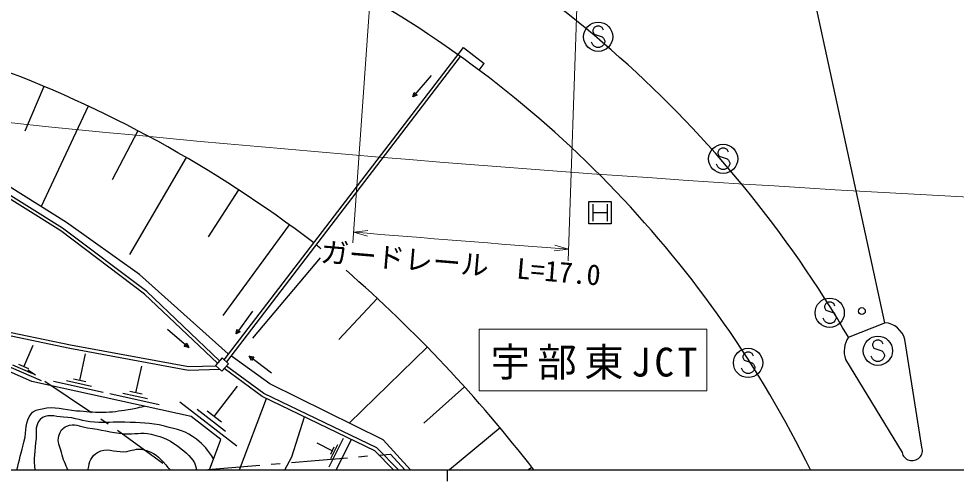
# Model space of a CAD drawing. Units: millimetres, scale not verified. Extents: x 40000 to 680000, y 20000 to 380000.
# Drawn here: x 129893 to 213288, y 204000 to 245120 of the extents above; entities that cross this region are included whole.
import ezdxf
from ezdxf.enums import TextEntityAlignment as Align

# ---------------------------------------------------------------- set-up
doc = ezdxf.new("R2010")
doc.units = ezdxf.units.MM
doc.header["$LTSCALE"] = 1000
for name, color, linetype, lineweight in [('M-BGD', 7, 'Continuous', 25), ('M-BMK-HTXT', 7, 'Continuous', 13), ('M-BMK-ROW', 30, 'Continuous', 25), ('M-STR-HTXT', 7, 'Continuous', 13), ('M-STR-STRC', 7, 'Continuous', 25), ('M-TTL-BAND', 7, 'Continuous', 25)]:
    doc.layers.add(name, color=color, linetype=linetype, lineweight=lineweight)
doc.styles.add('ＭＳ ゴシック', font='')
doc.styles.get('ＭＳ ゴシック').set_extended_font_data('MS Gothic')

msp = doc.modelspace()

# ---------------------------------------------------------------- linework, layer by layer
at = {"layer": 'M-BGD'}
for p, q in [((206940, 218094), (198128, 258598)), ((148409, 214617), (169198, 241752)), ((170854, 240538), (171285, 241138)), ((166568, 240084), (164961, 238168)), ((132116, 239110), (130430, 235134)), ((164961, 238168), (165059, 238576)), ((165059, 238576), (165346, 238335)), ((165346, 238335), (164961, 238168)), ((136063, 237358), (131884, 228425)), ((140481, 235169), (138189, 230803)), ((144796, 232782), (139747, 224150)), ((149448, 229912), (146729, 225716)), ((180597, 226882), (180597, 228882)), ((180597, 228882), (182597, 228882)), ((180972, 228632), (180972, 227132)), ((182222, 228632), (182222, 227132)), ((182597, 228882), (182597, 226882)), ((180972, 227882), (182222, 227882)), ((182597, 226882), (180597, 226882)), ((153950, 226812), (148059, 218732)), ((156701, 223850), (150678, 216728)), ((161781, 220262), (158374, 216603)), ((150689, 219118), (149224, 217092)), ((203696, 216801), (206940, 218094)), ((143113, 217521), (145008, 215890)), ((149224, 217092), (149292, 217506)), ((149596, 217286), (149224, 217092)), ((149292, 217506), (149596, 217286)), ((130351, 214183), (131172, 216087)), ((144601, 215993), (144846, 216277)), ((144846, 216277), (145008, 215890)), ((210236, 207018), (208727, 216607)), ((135321, 212967), (135838, 215318)), ((145008, 215890), (144601, 215993)), ((166219, 215935), (159282, 209166)), ((131931, 212939), (128362, 214476)), ((131141, 213561), (129357, 214330)), ((130798, 213991), (129905, 214376)), ((152391, 213609), (150403, 215125)), ((150588, 214749), (150403, 215125)), ((150403, 215125), (150815, 215047)), ((150815, 215047), (150588, 214749)), ((203433, 214826), (208464, 206565)), ((140315, 211868), (140833, 214219)), ((137396, 211894), (132987, 212864)), ((136358, 212431), (134154, 212916)), ((135872, 212846), (134770, 213088)), ((140867, 211746), (139764, 211989)), ((147285, 209750), (149366, 212450)), ((169536, 212402), (165935, 209159)), ((142390, 210795), (137982, 211765)), ((141353, 211331), (139149, 211816)), ((149296, 207124), (144233, 211026)), ((149520, 205000), (151941, 211349)), ((148290, 208437), (145759, 210388)), ((147917, 209262), (146652, 210238)), ((172715, 208744), (168208, 205000)), ((158748, 207795), (157479, 205265)), ((158140, 205000), (159498, 207708)), ((157776, 206699), (156427, 207376)), ((157935, 207015), (157617, 206383)), ((158262, 207247), (157627, 205982)), ((175546, 205229), (175252, 205000))]:
    msp.add_line(p, q, dxfattribs=at)
for points in [[(147765, 214719), (141280, 220862), (133798, 226503), (127413, 230485), (122333, 233555), (116641, 236375), (108720, 240084), (102856, 242497), (101224, 242671), (97433, 243025), (80591, 241809), (79980, 240489), (73422, 238083), (68461, 232641), (66730, 232934)], [(147562, 214498), (141086, 220633), (133628, 226255), (127256, 230229), (122188, 233292), (116511, 236105), (108599, 239810), (102781, 242204), (101195, 242373), (100551, 242433)], [(148171, 214799), (169453, 242578), (171285, 241138)], [(148561, 215308), (148521, 215336), (140628, 222376), (134149, 227013), (127736, 231012), (122631, 234098)], [(147788, 213927), (144979, 213858), (134442, 215808), (125241, 217720), (123223, 218661)], [(147473, 214219), (145003, 214159), (134500, 216102), (125336, 218006), (123351, 218933)], [(146847, 205000), (147865, 207721), (145217, 209763), (131057, 212880), (128011, 214192), (125058, 217805)], [(164753, 205000), (162299, 207671), (152234, 212660), (148804, 215133)], [(163242, 205000), (161570, 206710), (151553, 211536), (148173, 214016)], [(163661, 205000), (161748, 206958), (151708, 211794), (148378, 214237)], [(153555, 205000), (154180, 206173), (155325, 209718)]]:
    msp.add_lwpolyline(points, dxfattribs=at)
msp.add_lwpolyline([(147381, 214304), (147951, 213776), (148563, 214436), (147993, 214964)], close=True, dxfattribs=at)
for centre, radius, start, end in [((115577, 165518), 101955, 30.19861, 66.48117), ((111538, 161350), 98940, 26.17913, 61.32139), ((89811, 138467), 109174, 52.59355, 69.99211), ((76559, 128415), 125295, 50.19499, 50.43428), ((76559, 128415), 125295, 37.67886, 48.84496), ((206755, 216053), 2049, 15.6786, 84.82208), ((205639, 215537), 2318, 146.95713, 197.87198), ((209362, 206747), 916, 191.45272, 17.18813)]:
    msp.add_arc(centre, radius, start, end, dxfattribs=at)
for points, knots in [([(210704, 257198), (211389, 257007), (211753, 256771), (212294, 256310), (213576, 255216), (212857, 253739), (213318, 252119), (214089, 249413), (214606, 247918), (215633, 245299), (216469, 243165), (216586, 241714), (218053, 239954), (218698, 239181), (219186, 238745), (220151, 238456), (221456, 238066), (222274, 238094), (223630, 238220), (224995, 238348), (225733, 238645), (227034, 239078), (227911, 239370), (228408, 239556), (229196, 240039), (229688, 240340), (229819, 240730), (230345, 240968), (231130, 241323), (231698, 241091), (232549, 240860)], [0, 0, 0, 0, 1, 1, 1, 2, 2, 2, 3, 3, 3, 4, 4, 4, 5, 5, 5, 6, 6, 6, 7, 7, 7, 8, 8, 8, 9, 9, 9, 10, 10, 10, 10]), ([(129729, 205000), (129909, 205825), (130128, 206556), (130380, 207583), (130616, 208541), (130413, 209249), (131021, 210026), (131269, 210343), (131574, 210344), (131964, 210443), (133130, 210740), (133837, 210335), (135038, 210269), (135941, 210219), (136446, 210134), (137351, 210143), (138245, 210151), (138745, 210238), (139627, 210385), (140196, 210481), (140394, 210517), (141077, 210674)], [0, 0, 0, 0, 1, 1, 1, 2, 2, 2, 3, 3, 3, 4, 4, 4, 5, 5, 5, 6, 6, 6, 7, 7, 7, 7]), ([(147216, 205986), (146682, 206819), (146405, 207173), (145696, 207737), (144764, 208480), (144029, 208608), (142872, 208894), (141517, 209230), (140710, 209180), (139315, 209243), (138269, 209290), (137680, 209169), (136635, 209240), (135544, 209315), (134967, 209669), (133873, 209709), (133057, 209738), (132374, 210058), (131796, 209482), (131322, 209008), (131487, 208473), (131429, 207805), (131332, 206698), (131189, 205967), (131327, 205000)], [0, 0, 0, 0, 1, 1, 1, 2, 2, 2, 3, 3, 3, 4, 4, 4, 5, 5, 5, 6, 6, 6, 7, 7, 7, 8, 8, 8, 8]), ([(134272, 205000), (134065, 205465), (133842, 205922), (133688, 206550), (133547, 207123), (133308, 207476), (133465, 208045), (133580, 208464), (133769, 208736), (134169, 208906), (134829, 209188), (135288, 208847), (136001, 208760), (137289, 208605), (137987, 208344), (139279, 208227), (140212, 208142), (140765, 208398), (141676, 208180), (142795, 207912), (143441, 207629), (144328, 206896), (145019, 206326), (145543, 205940), (145699, 205058), (145702, 205038), (145705, 205019), (145708, 205000)], [0, 0, 0, 0, 1, 1, 1, 2, 2, 2, 3, 3, 3, 4, 4, 4, 5, 5, 5, 6, 6, 6, 7, 7, 7, 8, 8, 8, 9, 9, 9, 9]), ([(136072, 205000), (136074, 205022), (136076, 205045), (136079, 205068), (136159, 205733), (136336, 206221), (136908, 206569), (137690, 207044), (138336, 206572), (139248, 206629), (139951, 206673), (140361, 206984), (141042, 206807), (141927, 206577), (142375, 206171), (142965, 205473), (143108, 205305), (143239, 205154), (143347, 205000)], [0, 0, 0, 0, 1, 1, 1, 2, 2, 2, 3, 3, 3, 4, 4, 4, 5, 5, 5, 6, 6, 6, 6])]:
    msp.add_open_spline(points, degree=3, knots=knots, dxfattribs=at)
at = {"layer": 'M-BMK-HTXT'}
msp.add_lwpolyline([(170862, 212026), (191112, 212026), (191112, 217526), (170862, 217526)], close=True, dxfattribs=at)
at = {"layer": 'M-BMK-ROW'}
for p, q in [((130712, 213897), (131376, 213452)), ((132207, 212896), (136362, 210113)), ((137193, 209557), (137857, 209112)), ((138681, 208545), (142716, 205593)), ((156266, 205858), (159123, 206096)), ((160120, 206179), (160917, 206246)), ((161914, 206329), (162973, 206418)), ((162973, 206418), (164244, 205000)), ((146370, 205000), (151352, 205432)), ((152348, 205518), (153145, 205587)), ((154141, 205673), (156266, 205858)), ((143548, 205052), (143719, 205000))]:
    msp.add_line(p, q, dxfattribs=at)
at = {"layer": 'M-STR-HTXT'}
for p, q in [((161722, 254935), (159624, 225211)), ((179758, 252422), (178763, 223595)), ((159690, 226153), (160957, 226296)), ((159690, 226153), (160915, 225798)), ((178799, 224641), (177534, 224483)), ((178799, 224641), (177570, 224982))]:
    msp.add_line(p, q, dxfattribs=at)
for centre, start, end in [((303918, 1936323), 262.05405, 273.68817), ((304052, 1929457), 265.15554, 265.79802)]:
    msp.add_arc(centre, 1709411, start, end, dxfattribs=at)
at = {"layer": 'M-STR-STRC'}
for p, q in [((181083, 244350), (180965, 244114)), ((181320, 244468), (181083, 244350)), ((181556, 244468), (181320, 244468)), ((181792, 244350), (181556, 244468)), ((181910, 244114), (181792, 244350)), ((180965, 244114), (180965, 243996)), ((180965, 243996), (181083, 243759)), ((181083, 243759), (181792, 243523)), ((181792, 243523), (181910, 243405)), ((180965, 242814), (180847, 243050)), ((181083, 242696), (180965, 242814)), ((181320, 242577), (181083, 242696)), ((181792, 242696), (181556, 242577)), ((181910, 242814), (181792, 242696)), ((181910, 243405), (182029, 243168)), ((182029, 243050), (181910, 242814)), ((182029, 243168), (182029, 243050)), ((181556, 242577), (181320, 242577)), ((192439, 233610), (192203, 233491)), ((192676, 233610), (192439, 233610)), ((192912, 233491), (192676, 233610)), ((192203, 233491), (192085, 233255)), ((192085, 233255), (192085, 233137)), ((192085, 233137), (192203, 232901)), ((192203, 232901), (192912, 232664)), ((193030, 233255), (192912, 233491)), ((192085, 231955), (191967, 232191)), ((192203, 231837), (192085, 231955)), ((192912, 232664), (193030, 232546)), ((193030, 231955), (192912, 231837)), ((193030, 232546), (193148, 232310)), ((193148, 232191), (193030, 231955)), ((193148, 232310), (193148, 232191)), ((192439, 231719), (192203, 231837)), ((192676, 231719), (192439, 231719)), ((192912, 231837), (192676, 231719)), ((201675, 219810), (201557, 219574)), ((201557, 219574), (201557, 219456)), ((201557, 219456), (201675, 219219)), ((201912, 219928), (201675, 219810)), ((202148, 219928), (201912, 219928)), ((202384, 219810), (202148, 219928)), ((202502, 219574), (202384, 219810)), ((201557, 218274), (201439, 218510)), ((201675, 219219), (202384, 218983)), ((202384, 218983), (202502, 218865)), ((202502, 218865), (202621, 218628)), ((202621, 218510), (202502, 218274)), ((202621, 218628), (202621, 218510)), ((201675, 218156), (201557, 218274)), ((201912, 218037), (201675, 218156)), ((202148, 218037), (201912, 218037)), ((202384, 218156), (202148, 218037)), ((202502, 218274), (202384, 218156)), ((205963, 216426), (205845, 216190)), ((205845, 216190), (205845, 216072)), ((205845, 216072), (205963, 215835)), ((206199, 216545), (205963, 216426)), ((206436, 216545), (206199, 216545)), ((206672, 216426), (206436, 216545)), ((206790, 216190), (206672, 216426)), ((194415, 215350), (194297, 215114)), ((194651, 215468), (194415, 215350)), ((194888, 215468), (194651, 215468)), ((195124, 215350), (194888, 215468)), ((195242, 215114), (195124, 215350)), ((205963, 215835), (206672, 215599)), ((206672, 215599), (206790, 215481)), ((206790, 215481), (206908, 215245)), ((206908, 215245), (206908, 215126)), ((194297, 215114), (194297, 214996)), ((194297, 214996), (194415, 214759)), ((194415, 214759), (195124, 214523)), ((195124, 214523), (195242, 214405)), ((195242, 214405), (195360, 214168)), ((205845, 214890), (205726, 215126)), ((205963, 214772), (205845, 214890)), ((206199, 214654), (205963, 214772)), ((206436, 214654), (206199, 214654)), ((206672, 214772), (206436, 214654)), ((206790, 214890), (206672, 214772)), ((206908, 215126), (206790, 214890)), ((194297, 213814), (194178, 214050)), ((194415, 213696), (194297, 213814)), ((194651, 213577), (194415, 213696)), ((194888, 213577), (194651, 213577)), ((195124, 213696), (194888, 213577)), ((195242, 213814), (195124, 213696)), ((195360, 214050), (195242, 213814)), ((195360, 214168), (195360, 214050))]:
    msp.add_line(p, q, dxfattribs=at)
for centre, radius in [((181438, 243523), 1300), ((192557, 232664), 1300), ((202030, 218983), 1300), ((204894, 219128), 305), ((206317, 215599), 1300), ((194769, 214523), 1300)]:
    msp.add_circle(centre, radius, dxfattribs=at)
at = {"layer": 'M-TTL-BAND'}
for p, q in [((40000, 205000), (579000, 205000)), ((168000, 205000), (168000, 204000))]:
    msp.add_line(p, q, dxfattribs=at)

# ---------------------------------------------------------------- texts
at = {"layer": 'M-BMK-HTXT', "insert": (171862, 213026), "char_height": 2566, "attachment_point": 7, "style": 'ＭＳ ゴシック'}
msp.add_mtext('\\T1.19;宇部東JCT', dxfattribs=at)
at = {"layer": 'M-STR-HTXT', "style": 'ＭＳ ゴシック'}
msp.add_text('ガードレール\u3000L=17.0', height=1833, rotation=355.172, dxfattribs=at).set_placement((169081, 221904), align=Align.BOTTOM_CENTER)

doc.saveas('drawing.dxf')
